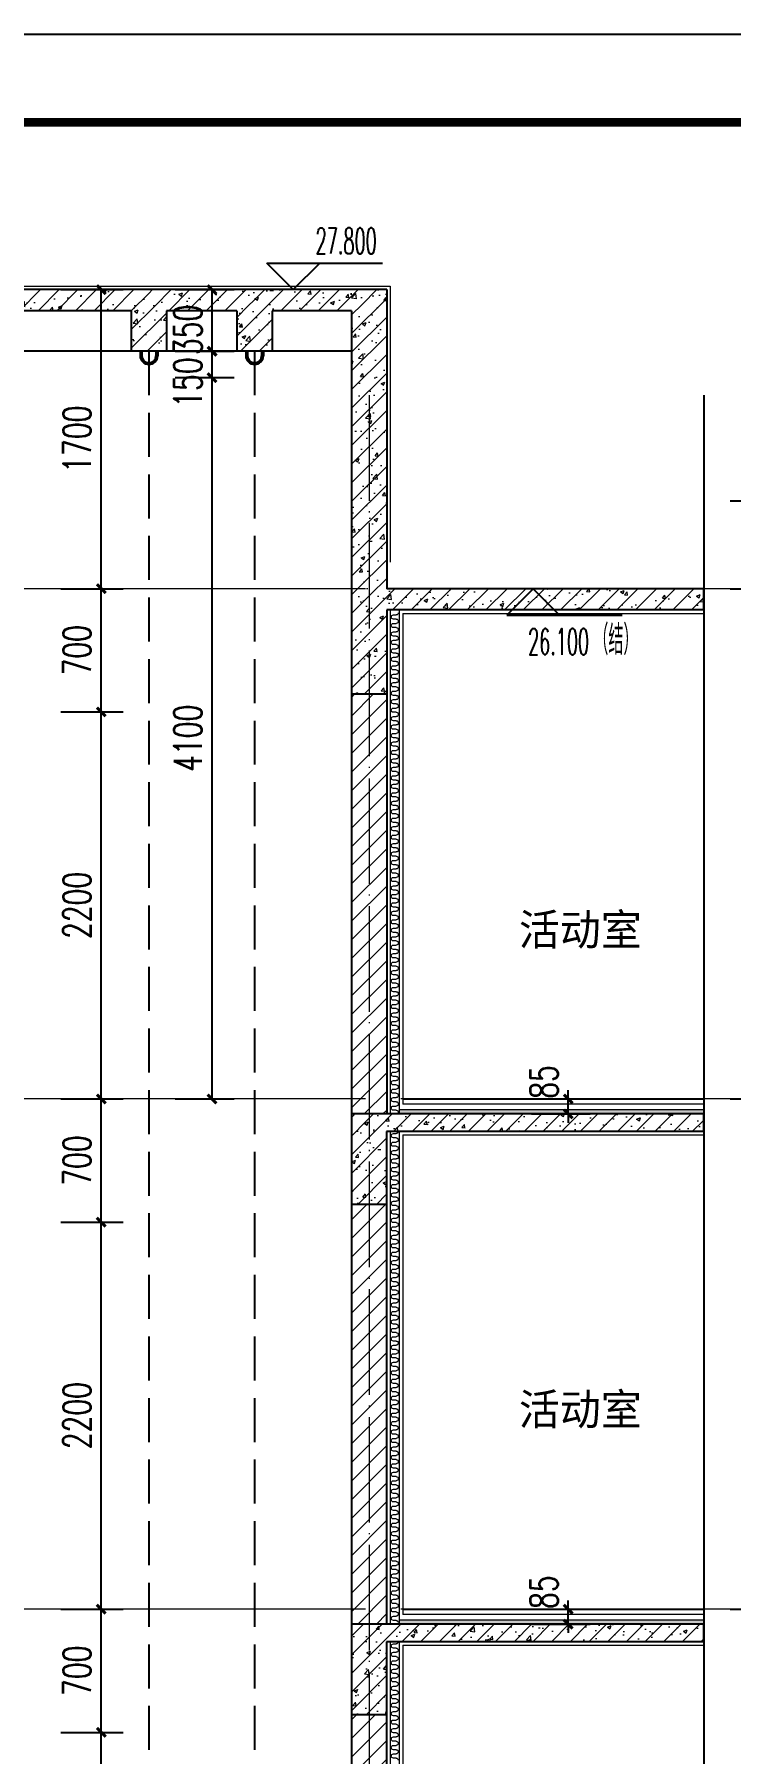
# Model space of a CAD drawing. Extents: x -1712635 to -854203, y -534641 to -21985.
# Drawn here: x -995763 to -991810, y -110464 to -100693 of the extents above; entities that cross this region are included whole.
import ezdxf

# ---------------------------------------------------------------- set-up
doc = ezdxf.new("R2010")
doc.units = 0
doc.header["$LTSCALE"] = 1000
doc.linetypes.add('DASH', pattern=[0.35, 0.25, -0.1])
doc.linetypes.add('DOTE', pattern=[2.42, 2, -0.2, 0.02, -0.2])
doc.layers.get('0').update_dxf_attribs({"linetype": 'CONTINUOUS'})
doc.layers.get('Defpoints').update_dxf_attribs({"linetype": 'CONTINUOUS'})
for name, color, linetype in [('-TK', 7, 'CONTINUOUS'), ('DIM_ELEV', 3, 'CONTINUOUS'), ('DIM_SYMB', 3, 'CONTINUOUS'), ('PUB_DIM', 3, 'CONTINUOUS'), ('PUB_TEXT', 2, 'CONTINUOUS'), ('WALL', 2, 'CONTINUOUS'), ('看线', 251, 'CONTINUOUS'), ('立面-看线', 251, 'CONTINUOUS'), ('设备', 253, 'CONTINUOUS')]:
    doc.layers.add(name, color=color, linetype=linetype)
for name, color, linetype, lineweight in [('DOTE', 19, 'DOTE', 9), ('PUB_HATCH', 8, 'CONTINUOUS', 9), ('内粉刷', 37, 'CONTINUOUS', 9), ('填充', 251, 'CONTINUOUS', 5)]:
    doc.layers.add(name, color=color, linetype=linetype, lineweight=lineweight)
doc.styles.add('_TCH_DIM', font='SIMPLEX.shx', dxfattribs={"width": 0.7, "bigfont": 'GBCBIG.shx'})
doc.styles.add('_TCH_DIM_T3', font='SIMPLEX', dxfattribs={"width": 0.705882, "bigfont": 'GBCBIG'})
doc.dimstyles.new('_TCH_ARCH&&50', dxfattribs={"dimtxt": 157.5, "dimasz": 50, "dimexe": 125, "dimexo": 150, "dimgap": 58.75, "dimtad": 1, "dimdec": 0, "dimzin": 0, "dimdsep": 46, "dimtxsty": '_TCH_DIM_T3', "dimblk": 'ARCHTICK', "dimcen": 0.09, "dimclrt": 7, "dimazin": 0, "dimtfac": 1, "dimtdec": 0, "dimtix": 1, "dimtmove": 2, "dimatfit": 3, "dimldrblk": 'ARCHTICK', "dimfxl": 0, "dimtolj": 1, "dimtzin": 0, "dimarcsym": 0})
pattern_1 = [(45, (0, 0), (-53.0330086, 53.0330086), []), (50, (0, 0), (215.178055, -18.82564), [22.5, -247.5]), (355, (0, 0), (-41.6254, 225.65764), [18, -198]), (100.4514, (17.93, -1.57), (173.552815, 206.831863), [19.122057, -210.342634]), (46.1842, (0, 60), (320.172315, -49.655704), [33.75, -371.25]), (96.6356, (26.68, 55.86), (280.39881, 292.23536), [28.68309, -315.5139]), (351.1842, (0, 60), (280.39858, 292.23558), [27, -297]), (21, (30, 45), (179.072116, -120.785667), [22.5, -247.5]), (326, (30, 45), (72.9946, 217.545014), [18, -198]), (71.4514, (44.92, 34.93), (252.06679, 96.75915), [19.122057, -210.342634]), (37.5, (0, 0), (3.6479566, 99.868156), [0, -195.6, 0, -201, 0, -198.75]), (7.5, (0, 0), (78.920861, 118.323514), [0, -114.6, 0, -191.1, 0, -75.75]), (327.5, (-66.9, 0), (160.146731, -6.7664615), [0, -75, 0, -234, 0, -310.5]), (317.5, (-96.9, 0), (174.95585, 30.031495), [0, -97.5, 0, -155.4, 0, -220.5])]
pattern_2 = [(45, (-1144926.15, -28761.14), (-53.03303, 53.03303), [])]
pattern_3 = [(45, (-1144926.15, -28814.996), (-53.03301, 53.03301), []), (50, (-1144926.15, -28815), (215.17805, -18.82564), [22.5, -247.5]), (355, (-1144926.15, -28815), (-41.6254, 225.65764), [18, -198]), (100.4514, (-1144908.22, -28816.56), (173.55281, 206.83186), [19.12206, -210.34263]), (46.1842, (-1144926.15, -28755), (320.1723, -49.6557), [33.75, -371.25]), (96.6356, (-1144899.47, -28759.13), (280.3988, 292.23536), [28.6831, -315.5139]), (351.1842, (-1144926.15, -28755), (280.3986, 292.2356), [27, -297]), (21, (-1144896.15, -28770), (179.07212, -120.78567), [22.5, -247.5]), (326, (-1144896.15, -28770), (72.9946, 217.545), [18, -198]), (71.4514, (-1144881.22, -28780.06), (252.0668, 96.75915), [19.12206, -210.34263]), (37.5, (-1144926.15, -28814.996), (3.647957, 99.868156), [0, -195.6, 0, -201, 0, -198.75]), (7.5, (-1144926.15, -28815), (78.92086, 118.323514), [0, -114.6, 0, -191.1, 0, -75.75]), (327.5, (-1144993.05, -28814.996), (160.14673, -6.76646), [0, -75, 0, -234, 0, -310.5]), (317.5, (-1145023.05, -28815), (174.95585, 30.0315), [0, -97.5, 0, -155.4, 0, -220.5])]

# ---------------------------------------------------------------- blocks, each defined once
blk = doc.blocks.new('A1')
blk.add_lwpolyline([(0, 59400), (0, 0), (84100, 0), (84100, 59400)], close=True)
at = {"const_width": 100}
blk.add_lwpolyline([(2500, 58400), (2500, 1000), (83100, 1000), (83100, 58400)], close=True, dxfattribs=at)
blk = doc.blocks.new('$LinePat$保温层')
at = {"color": 0}
for p, q in [((24, -24), (24, -56)), ((72, -56), (72, -24))]:
    blk.add_line(p, q, dxfattribs=at)
for centre, start, end in [((96, -24), 90, 180), ((0, -24), 0, 90), ((48, -56), 180, 0)]:
    blk.add_arc(centre, 24, start, end, dxfattribs=at)
blk = doc.blocks.new('BFGBFBCBVFB')
at = {"layer": 'PUB_HATCH'}
h = blk.add_hatch(dxfattribs=at)
h.set_pattern_fill('钢筋混凝土', color=256, scale=30, style=0)
h.set_pattern_definition(pattern_1)
h.paths.add_polyline_path([(898272.4, 25995), (896272.3, 25995), (896472.3, 25895), (898272.4, 25895)])
h = blk.add_hatch(dxfattribs=at)
h.set_pattern_fill('钢筋混凝土', color=256, scale=30, style=0)
h.set_pattern_definition(pattern_1)
h.paths.add_polyline_path([(896472.3, 25895), (896272.3, 25995), (896272.3, 25480), (896472.3, 25480)])
h = blk.add_hatch(dxfattribs=at)
h.set_pattern_fill('普通砖', color=256, scale=30, style=0)
h.set_pattern_definition([(45, (0, 53.85), (-53.03303, 53.03303), [])])
h.paths.add_polyline_path([(896472.3, 25480), (896272.3, 25480), (896272.3, 23095), (896472.3, 23095)])
at = {"layer": '立面-看线'}
h = blk.add_hatch(dxfattribs=at)
h.set_pattern_fill('HONEY', color=256, scale=7)
h.set_pattern_definition([(0, (93631.251, -359366.987), (16.66875, 9.623705), [11.1125, -22.225]), (120, (93631.251, -359366.987), (-16.66874801, 9.62370845), [11.1125, -22.225]), (60, (93631.251, -359366.987), (1.99e-06, 19.24741345), [-22.225, 11.1125])])
h.paths.add_polyline_path([(896543.3, 26020), (896543.3, 25995), (898272.4, 25995), (898272.4, 26020)])
at = {"layer": 'PUB_HATCH', "color": 215}
blk.add_line((896543.3, 26020), (898272.4, 26020), dxfattribs=at)
at = {"layer": 'WALL'}
for p, q in [((898272.4, 25995), (896272.3, 25995)), ((896272.3, 25995), (896272.3, 25480)), ((898272.4, 25895), (898272.4, 25995)), ((898272.4, 25895), (896472.3, 25895)), ((896472.3, 25895), (896472.3, 25480)), ((896272.3, 25480), (896272.3, 23095)), ((896472.3, 25480), (896272.3, 25480)), ((896472.3, 25480), (896472.3, 23095))]:
    blk.add_line(p, q, dxfattribs=at)
at = {"layer": '内粉刷'}
for p, q in [((896493.3, 23095), (896493.3, 25895)), ((896543.3, 25895), (896543.3, 23095)), ((896563.3, 25875), (898272.4, 25875))]:
    blk.add_line(p, q, dxfattribs=at)
for points in [[(898272.4, 26050), (896563.3, 26050)], [(896563.3, 25875), (896563.3, 23150)]]:
    blk.add_lwpolyline(points, dxfattribs=at)
at = {"layer": '看线', "color": 32}
blk.add_line((896563.3, 26080), (898272.4, 26080), dxfattribs=at)
at = {"layer": '填充', "color": 252, "xscale": -0.5013020832264923, "yscale": 0.499999999874268, "zscale": 0.4999999998742679, "rotation": 269.9999999995265}
for p in [(896538.3, 25846.8), (896538.3, 25798.7), (896538.3, 25750.6), (896538.3, 25702.5), (896538.3, 25654.3), (896538.3, 25606.2), (896538.3, 25558.1), (896538.3, 25510), (896538.3, 25461.8), (896538.3, 25413.7), (896538.3, 25365.6), (896538.3, 25317.5), (896538.3, 25269.3), (896538.3, 25221.2)]:
    blk.add_blockref('$LinePat$保温层', p, dxfattribs=at)
blk = doc.blocks.new('_ArchTick')
at = {"color": 0, "const_width": 0.35}
blk.add_lwpolyline([(-0.5, -0.5), (0.5, 0.5)], dxfattribs=at)
blk = doc.blocks.new('*D982')
at = {"layer": 'Defpoints', "color": 0}
for p in [(-993090.5, -106743.4), (-992732, -106743.4), (-993090.5, -106828.4)]:
    blk.add_point(p, dxfattribs=at)
at = {"layer": 'PUB_DIM', "color": 0, "lineweight": -2}
for p, q in [((-992732, -106743.4), (-992732, -106693.4)), ((-992940.5, -106743.4), (-992607, -106743.4)), ((-992732, -106828.4), (-992732, -106743.4)), ((-992940.5, -106828.4), (-992607, -106828.4)), ((-992732, -106828.4), (-992732, -106878.4))]:
    blk.add_line(p, q, dxfattribs=at)
at = {"layer": 'PUB_DIM', "color": 0, "lineweight": -2, "xscale": 50, "yscale": 50, "zscale": 50}
for p, rotation in [((-992732, -106743.4), 270), ((-992732, -106828.4), 90)]:
    blk.add_blockref('_ArchTick', p, dxfattribs=dict(at, rotation=rotation))
at = {"layer": 'PUB_DIM', "color": 7, "insert": (-992869.5, -106646.7), "char_height": 157.5, "attachment_point": 5, "rotation": 90, "style": '_TCH_DIM_T3'}
blk.add_mtext('\\A1;85', dxfattribs=at)
blk = doc.blocks.new('*D984')
at = {"layer": 'Defpoints', "color": 0}
for p in [(-993090.5, -109643.4), (-993090.5, -109728.4), (-992732, -109643.4)]:
    blk.add_point(p, dxfattribs=at)
at = {"layer": 'PUB_DIM', "color": 0, "lineweight": -2}
for p, q in [((-992732, -109643.4), (-992732, -109593.4)), ((-992940.5, -109643.4), (-992607, -109643.4)), ((-992940.5, -109728.4), (-992607, -109728.4)), ((-992732, -109728.4), (-992732, -109643.4)), ((-992732, -109728.4), (-992732, -109778.4))]:
    blk.add_line(p, q, dxfattribs=at)
at = {"layer": 'PUB_DIM', "color": 0, "lineweight": -2, "xscale": 50, "yscale": 50, "zscale": 50}
for p, rotation in [((-992732, -109643.4), 270), ((-992732, -109728.4), 90)]:
    blk.add_blockref('_ArchTick', p, dxfattribs=dict(at, rotation=rotation))
at = {"layer": 'PUB_DIM', "color": 7, "insert": (-992869.5, -109546.7), "char_height": 157.5, "attachment_point": 5, "rotation": 90, "style": '_TCH_DIM_T3'}
blk.add_mtext('\\A1;85', dxfattribs=at)
blk = doc.blocks.new('*D1004')
at = {"layer": 'Defpoints', "color": 0}
for p in [(-995762.8, -110343.4), (-995383.3, -110343.4), (-995762.8, -112543.4)]:
    blk.add_point(p, dxfattribs=at)
at = {"layer": 'PUB_DIM', "color": 0, "lineweight": -2}
for p, q in [((-995612.8, -110343.4), (-995258.3, -110343.4)), ((-995383.3, -112543.4), (-995383.3, -110343.4)), ((-995612.8, -112543.4), (-995258.3, -112543.4))]:
    blk.add_line(p, q, dxfattribs=at)
at = {"layer": 'PUB_DIM', "color": 0, "lineweight": -2, "xscale": 50, "yscale": 50, "zscale": 50}
for p, rotation in [((-995383.3, -110343.4), 90), ((-995383.3, -112543.4), 270)]:
    blk.add_blockref('_ArchTick', p, dxfattribs=dict(at, rotation=rotation))
at = {"layer": 'PUB_DIM', "color": 7, "insert": (-995520.8, -111443.4), "char_height": 157.5, "attachment_point": 5, "rotation": 90, "style": '_TCH_DIM_T3'}
blk.add_mtext('\\A1;2200', dxfattribs=at)
blk = doc.blocks.new('*D1005')
at = {"layer": 'Defpoints', "color": 0}
for p in [(-995762.8, -109643.4), (-995383.3, -109643.4), (-995762.8, -110343.4)]:
    blk.add_point(p, dxfattribs=at)
at = {"layer": 'PUB_DIM', "color": 0, "lineweight": -2}
for p, q in [((-995612.8, -109643.4), (-995258.3, -109643.4)), ((-995383.3, -110343.4), (-995383.3, -109643.4)), ((-995612.8, -110343.4), (-995258.3, -110343.4))]:
    blk.add_line(p, q, dxfattribs=at)
at = {"layer": 'PUB_DIM', "color": 0, "lineweight": -2, "xscale": 50, "yscale": 50, "zscale": 50}
for p, rotation in [((-995383.3, -109643.4), 90), ((-995383.3, -110343.4), 270)]:
    blk.add_blockref('_ArchTick', p, dxfattribs=dict(at, rotation=rotation))
at = {"layer": 'PUB_DIM', "color": 7, "insert": (-995520.8, -109993.4), "char_height": 157.5, "attachment_point": 5, "rotation": 90, "style": '_TCH_DIM_T3'}
blk.add_mtext('\\A1;700', dxfattribs=at)
blk = doc.blocks.new('*D1006')
at = {"layer": 'Defpoints', "color": 0}
for p in [(-995762.8, -107443.4), (-995383.3, -107443.4), (-995762.8, -109643.4)]:
    blk.add_point(p, dxfattribs=at)
at = {"layer": 'PUB_DIM', "color": 0, "lineweight": -2}
for p, q in [((-995612.8, -107443.4), (-995258.3, -107443.4)), ((-995383.3, -109643.4), (-995383.3, -107443.4)), ((-995612.8, -109643.4), (-995258.3, -109643.4))]:
    blk.add_line(p, q, dxfattribs=at)
at = {"layer": 'PUB_DIM', "color": 0, "lineweight": -2, "xscale": 50, "yscale": 50, "zscale": 50}
for p, rotation in [((-995383.3, -107443.4), 90), ((-995383.3, -109643.4), 270)]:
    blk.add_blockref('_ArchTick', p, dxfattribs=dict(at, rotation=rotation))
at = {"layer": 'PUB_DIM', "color": 7, "insert": (-995520.8, -108543.4), "char_height": 157.5, "attachment_point": 5, "rotation": 90, "style": '_TCH_DIM_T3'}
blk.add_mtext('\\A1;2200', dxfattribs=at)
blk = doc.blocks.new('*D1007')
at = {"layer": 'Defpoints', "color": 0}
for p in [(-995762.8, -106743.4), (-995383.3, -106743.4), (-995762.8, -107443.4)]:
    blk.add_point(p, dxfattribs=at)
at = {"layer": 'PUB_DIM', "color": 0, "lineweight": -2}
for p, q in [((-995612.8, -106743.4), (-995258.3, -106743.4)), ((-995383.3, -107443.4), (-995383.3, -106743.4)), ((-995612.8, -107443.4), (-995258.3, -107443.4))]:
    blk.add_line(p, q, dxfattribs=at)
at = {"layer": 'PUB_DIM', "color": 0, "lineweight": -2, "xscale": 50, "yscale": 50, "zscale": 50}
for p, rotation in [((-995383.3, -106743.4), 90), ((-995383.3, -107443.4), 270)]:
    blk.add_blockref('_ArchTick', p, dxfattribs=dict(at, rotation=rotation))
at = {"layer": 'PUB_DIM', "color": 7, "insert": (-995520.8, -107093.4), "char_height": 157.5, "attachment_point": 5, "rotation": 90, "style": '_TCH_DIM_T3'}
blk.add_mtext('\\A1;700', dxfattribs=at)
blk = doc.blocks.new('*D1008')
at = {"layer": 'Defpoints', "color": 0}
for p in [(-995762.8, -104543.4), (-995383.3, -104543.4), (-995762.8, -106743.4)]:
    blk.add_point(p, dxfattribs=at)
at = {"layer": 'PUB_DIM', "color": 0, "lineweight": -2}
for p, q in [((-995612.8, -104543.4), (-995258.3, -104543.4)), ((-995383.3, -106743.4), (-995383.3, -104543.4)), ((-995612.8, -106743.4), (-995258.3, -106743.4))]:
    blk.add_line(p, q, dxfattribs=at)
at = {"layer": 'PUB_DIM', "color": 0, "lineweight": -2, "xscale": 50, "yscale": 50, "zscale": 50}
for p, rotation in [((-995383.3, -104543.4), 90), ((-995383.3, -106743.4), 270)]:
    blk.add_blockref('_ArchTick', p, dxfattribs=dict(at, rotation=rotation))
at = {"layer": 'PUB_DIM', "color": 7, "insert": (-995520.8, -105643.4), "char_height": 157.5, "attachment_point": 5, "rotation": 90, "style": '_TCH_DIM_T3'}
blk.add_mtext('\\A1;2200', dxfattribs=at)
blk = doc.blocks.new('*D1009')
at = {"layer": 'Defpoints', "color": 0}
for p in [(-995762.8, -103843.4), (-995383.3, -103843.4), (-995762.8, -104543.4)]:
    blk.add_point(p, dxfattribs=at)
at = {"layer": 'PUB_DIM', "color": 0, "lineweight": -2}
for p, q in [((-995612.8, -103843.4), (-995258.3, -103843.4)), ((-995383.3, -104543.4), (-995383.3, -103843.4)), ((-995612.8, -104543.4), (-995258.3, -104543.4))]:
    blk.add_line(p, q, dxfattribs=at)
at = {"layer": 'PUB_DIM', "color": 0, "lineweight": -2, "xscale": 50, "yscale": 50, "zscale": 50}
for p, rotation in [((-995383.3, -103843.4), 90), ((-995383.3, -104543.4), 270)]:
    blk.add_blockref('_ArchTick', p, dxfattribs=dict(at, rotation=rotation))
at = {"layer": 'PUB_DIM', "color": 7, "insert": (-995520.8, -104193.4), "char_height": 157.5, "attachment_point": 5, "rotation": 90, "style": '_TCH_DIM_T3'}
blk.add_mtext('\\A1;700', dxfattribs=at)
blk = doc.blocks.new('*D1010')
at = {"layer": 'Defpoints', "color": 0}
for p in [(-995762.8, -102143.4), (-995383.3, -102143.4), (-995762.8, -103843.4)]:
    blk.add_point(p, dxfattribs=at)
at = {"layer": 'PUB_DIM', "color": 0, "lineweight": -2}
for p, q in [((-995612.8, -102143.4), (-995258.3, -102143.4)), ((-995383.3, -103843.4), (-995383.3, -102143.4)), ((-995612.8, -103843.4), (-995258.3, -103843.4))]:
    blk.add_line(p, q, dxfattribs=at)
at = {"layer": 'PUB_DIM', "color": 0, "lineweight": -2, "xscale": 50, "yscale": 50, "zscale": 50}
for p, rotation in [((-995383.3, -102143.4), 90), ((-995383.3, -103843.4), 270)]:
    blk.add_blockref('_ArchTick', p, dxfattribs=dict(at, rotation=rotation))
at = {"layer": 'PUB_DIM', "color": 7, "insert": (-995520.8, -102993.4), "char_height": 157.5, "attachment_point": 5, "rotation": 90, "style": '_TCH_DIM_T3'}
blk.add_mtext('\\A1;1700', dxfattribs=at)
blk = doc.blocks.new('*D1017')
at = {"layer": 'Defpoints', "color": 0}
for p in [(-995112.9, -102643.4), (-994754.4, -102643.4), (-995112.9, -106743.4)]:
    blk.add_point(p, dxfattribs=at)
at = {"layer": 'PUB_DIM', "color": 0, "lineweight": -2}
for p, q in [((-994962.9, -102643.4), (-994629.4, -102643.4)), ((-994754.4, -106743.4), (-994754.4, -102643.4)), ((-994962.9, -106743.4), (-994629.4, -106743.4))]:
    blk.add_line(p, q, dxfattribs=at)
at = {"layer": 'PUB_DIM', "color": 0, "lineweight": -2, "xscale": 50, "yscale": 50, "zscale": 50}
for p, rotation in [((-994754.4, -102643.4), 90), ((-994754.4, -106743.4), 270)]:
    blk.add_blockref('_ArchTick', p, dxfattribs=dict(at, rotation=rotation))
at = {"layer": 'PUB_DIM', "color": 7, "insert": (-994891.9, -104693.4), "char_height": 157.5, "attachment_point": 5, "rotation": 90, "style": '_TCH_DIM_T3'}
blk.add_mtext('\\A1;4100', dxfattribs=at)
blk = doc.blocks.new('*D1018')
at = {"layer": 'Defpoints', "color": 0}
for p in [(-995112.9, -102493.4), (-994754.4, -102493.4), (-995112.9, -102643.4)]:
    blk.add_point(p, dxfattribs=at)
at = {"layer": 'PUB_DIM', "color": 0, "lineweight": -2}
for p, q in [((-994962.9, -102493.4), (-994629.4, -102493.4)), ((-994754.4, -102643.4), (-994754.4, -102493.4)), ((-994962.9, -102643.4), (-994629.4, -102643.4))]:
    blk.add_line(p, q, dxfattribs=at)
at = {"layer": 'PUB_DIM', "color": 0, "lineweight": -2, "xscale": 50, "yscale": 50, "zscale": 50}
for p, rotation in [((-994754.4, -102493.4), 90), ((-994754.4, -102643.4), 270)]:
    blk.add_blockref('_ArchTick', p, dxfattribs=dict(at, rotation=rotation))
at = {"layer": 'PUB_DIM', "color": 7, "insert": (-994891.9, -102671.6), "char_height": 157.5, "attachment_point": 5, "rotation": 90, "style": '_TCH_DIM_T3'}
blk.add_mtext('\\A1;150', dxfattribs=at)
blk = doc.blocks.new('*D1019')
at = {"layer": 'Defpoints', "color": 0}
for p in [(-995112.9, -102143.4), (-994754.4, -102143.4), (-995112.9, -102493.4)]:
    blk.add_point(p, dxfattribs=at)
at = {"layer": 'PUB_DIM', "color": 0, "lineweight": -2}
for p, q in [((-994962.9, -102143.4), (-994629.4, -102143.4)), ((-994754.4, -102493.4), (-994754.4, -102143.4)), ((-994962.9, -102493.4), (-994629.4, -102493.4))]:
    blk.add_line(p, q, dxfattribs=at)
at = {"layer": 'PUB_DIM', "color": 0, "lineweight": -2, "xscale": 50, "yscale": 50, "zscale": 50}
for p, rotation in [((-994754.4, -102143.4), 90), ((-994754.4, -102493.4), 270)]:
    blk.add_blockref('_ArchTick', p, dxfattribs=dict(at, rotation=rotation))
at = {"layer": 'PUB_DIM', "color": 7, "insert": (-994891.9, -102372.3), "char_height": 157.5, "attachment_point": 5, "rotation": 90, "style": '_TCH_DIM_T3'}
blk.add_mtext('\\A1;350', dxfattribs=at)
blk = doc.blocks.new('*D1034')
at = {"layer": 'Defpoints', "color": 0}
for p in [(-991962.8, -109643.4), (-991362.8, -109643.4), (-991962.8, -112543.4)]:
    blk.add_point(p, dxfattribs=at)
at = {"layer": 'PUB_DIM', "color": 0, "lineweight": -2}
for p, q in [((-991812.8, -109643.4), (-991237.8, -109643.4)), ((-991362.8, -112543.4), (-991362.8, -109643.4)), ((-991812.8, -112543.4), (-991237.8, -112543.4))]:
    blk.add_line(p, q, dxfattribs=at)
at = {"layer": 'PUB_DIM', "color": 0, "lineweight": -2, "xscale": 50, "yscale": 50, "zscale": 50}
for p, rotation in [((-991362.8, -109643.4), 90), ((-991362.8, -112543.4), 270)]:
    blk.add_blockref('_ArchTick', p, dxfattribs=dict(at, rotation=rotation))
at = {"layer": 'PUB_DIM', "color": 7, "insert": (-991500.3, -111093.4), "char_height": 157.5, "attachment_point": 5, "rotation": 90, "style": '_TCH_DIM_T3'}
blk.add_mtext('\\A1;2900', dxfattribs=at)
blk = doc.blocks.new('*D1035')
at = {"layer": 'Defpoints', "color": 0}
for p in [(-991962.8, -106743.4), (-991362.8, -106743.4), (-991962.8, -109643.4)]:
    blk.add_point(p, dxfattribs=at)
at = {"layer": 'PUB_DIM', "color": 0, "lineweight": -2}
for p, q in [((-991812.8, -106743.4), (-991237.8, -106743.4)), ((-991362.8, -109643.4), (-991362.8, -106743.4)), ((-991812.8, -109643.4), (-991237.8, -109643.4))]:
    blk.add_line(p, q, dxfattribs=at)
at = {"layer": 'PUB_DIM', "color": 0, "lineweight": -2, "xscale": 50, "yscale": 50, "zscale": 50}
for p, rotation in [((-991362.8, -106743.4), 90), ((-991362.8, -109643.4), 270)]:
    blk.add_blockref('_ArchTick', p, dxfattribs=dict(at, rotation=rotation))
at = {"layer": 'PUB_DIM', "color": 7, "insert": (-991500.3, -108193.4), "char_height": 157.5, "attachment_point": 5, "rotation": 90, "style": '_TCH_DIM_T3'}
blk.add_mtext('\\A1;2900', dxfattribs=at)
blk = doc.blocks.new('*D1036')
at = {"layer": 'Defpoints', "color": 0}
for p in [(-991962.8, -103843.4), (-991362.8, -103843.4), (-991962.8, -106743.4)]:
    blk.add_point(p, dxfattribs=at)
at = {"layer": 'PUB_DIM', "color": 0, "lineweight": -2}
for p, q in [((-991812.8, -103843.4), (-991237.8, -103843.4)), ((-991362.8, -106743.4), (-991362.8, -103843.4)), ((-991812.8, -106743.4), (-991237.8, -106743.4))]:
    blk.add_line(p, q, dxfattribs=at)
at = {"layer": 'PUB_DIM', "color": 0, "lineweight": -2, "xscale": 50, "yscale": 50, "zscale": 50}
for p, rotation in [((-991362.8, -103843.4), 90), ((-991362.8, -106743.4), 270)]:
    blk.add_blockref('_ArchTick', p, dxfattribs=dict(at, rotation=rotation))
at = {"layer": 'PUB_DIM', "color": 7, "insert": (-991500.3, -105293.4), "char_height": 157.5, "attachment_point": 5, "rotation": 90, "style": '_TCH_DIM_T3'}
blk.add_mtext('\\A1;2900', dxfattribs=at)
blk = doc.blocks.new('*D1037')
at = {"layer": 'Defpoints', "color": 0}
for p in [(-991962.8, -103343.4), (-991362.8, -103343.4), (-991962.8, -103843.4)]:
    blk.add_point(p, dxfattribs=at)
at = {"layer": 'PUB_DIM', "color": 0, "lineweight": -2}
for p, q in [((-991812.8, -103343.4), (-991237.8, -103343.4)), ((-991362.8, -103843.4), (-991362.8, -103343.4)), ((-991812.8, -103843.4), (-991237.8, -103843.4))]:
    blk.add_line(p, q, dxfattribs=at)
at = {"layer": 'PUB_DIM', "color": 0, "lineweight": -2, "xscale": 50, "yscale": 50, "zscale": 50}
for p, rotation in [((-991362.8, -103343.4), 90), ((-991362.8, -103843.4), 270)]:
    blk.add_blockref('_ArchTick', p, dxfattribs=dict(at, rotation=rotation))
at = {"layer": 'PUB_DIM', "color": 7, "insert": (-991500.3, -103593.4), "char_height": 157.5, "attachment_point": 5, "rotation": 90, "style": '_TCH_DIM_T3'}
blk.add_mtext('\\A1;500', dxfattribs=at)

msp = doc.modelspace()

# ---------------------------------------------------------------- hatches: boundary and pattern name
at = {"layer": 'PUB_HATCH'}
h = msp.add_hatch(dxfattribs=at)
h.set_pattern_fill('钢筋混凝土', color=256, scale=30, style=0)
h.set_pattern_definition(pattern_3)
h.paths.add_polyline_path([(-995112.85, -102223.41), (-995112.85, -102143.41), (-996062.82, -102143.41), (-995862.82, -102263.41), (-995212.85, -102263.41)])
h = msp.add_hatch(dxfattribs=at)
h.set_pattern_fill('钢筋混凝土', color=256, scale=30, style=0)
h.set_pattern_definition(pattern_3)
h.paths.add_polyline_path([(-994512.87, -102223.41), (-994512.87, -102143.41), (-995112.85, -102143.41), (-995112.85, -102223.41), (-995012.85, -102263.41), (-994612.87, -102263.41)])
h = msp.add_hatch(dxfattribs=at)
h.set_pattern_fill('钢筋混凝土', color=256, scale=30, style=0)
h.set_pattern_definition(pattern_3)
h.paths.add_polyline_path([(-993962.84, -102263.41), (-993762.84, -102143.41), (-994512.87, -102143.41), (-994512.87, -102223.41), (-994412.87, -102263.41)])
h = msp.add_hatch(dxfattribs=at)
h.set_pattern_fill('钢筋混凝土', color=256, scale=30, style=0)
h.set_pattern_definition(pattern_3)
h.paths.add_polyline_path([(-993762.84, -102143.41), (-993962.84, -102263.41), (-993962.83, -103843.41), (-993829.5, -103883.41), (-993762.83, -103843.41)])
h = msp.add_hatch(dxfattribs=at)
h.set_pattern_fill('钢筋混凝土', color=256, scale=30, style=0)
h.set_pattern_definition(pattern_3)
h.paths.add_polyline_path([(-995112.85, -102223.41), (-995212.85, -102263.41), (-995212.85, -102493.41), (-995012.85, -102493.41), (-995012.85, -102263.41)])
h = msp.add_hatch(dxfattribs=at)
h.set_pattern_fill('钢筋混凝土', color=256, scale=30, style=0)
h.set_pattern_definition(pattern_3)
h.paths.add_polyline_path([(-994512.87, -102223.41), (-994612.87, -102263.41), (-994612.87, -102493.41), (-994412.87, -102493.41), (-994412.87, -102263.41)])
h = msp.add_hatch(dxfattribs=at)
h.set_pattern_fill('钢筋混凝土', color=256, scale=30, style=0)
h.set_pattern_definition(pattern_3)
h.paths.add_polyline_path([(-993829.5, -103883.41), (-993962.83, -103843.41), (-993962.83, -104443.39), (-993762.83, -104443.39), (-993762.83, -103963.41)])
h = msp.add_hatch(dxfattribs=at)
h.set_pattern_fill('钢筋混凝土', color=256, scale=30, style=0)
h.set_pattern_definition(pattern_3)
h.paths.add_polyline_path([(-991962.75, -103843.41), (-993762.83, -103843.41), (-993829.5, -103883.41), (-993762.83, -103963.41), (-991962.75, -103963.41)])
h = msp.add_hatch(dxfattribs=at)
h.set_pattern_fill('普通砖', color=256, scale=30, style=0)
h.set_pattern_definition(pattern_2)
h.paths.add_polyline_path([(-993762.83, -104443.39), (-993962.83, -104443.39), (-993962.83, -106828.24), (-993762.83, -106828.24)])
h = msp.add_hatch(dxfattribs=at)
h.set_pattern_fill('钢筋混凝土', color=256, scale=30, style=0)
h.set_pattern_definition(pattern_3)
h.paths.add_polyline_path([(-991962.8, -106828.24), (-993962.89, -106828.24), (-993762.89, -106928.24), (-991962.8, -106928.24)])
h = msp.add_hatch(dxfattribs=at)
h.set_pattern_fill('钢筋混凝土', color=256, scale=30, style=0)
h.set_pattern_definition(pattern_3)
h.paths.add_polyline_path([(-993762.89, -106928.24), (-993962.89, -106828.24), (-993962.89, -107343.24), (-993762.89, -107343.24)])
h = msp.add_hatch(dxfattribs=at)
h.set_pattern_fill('普通砖', color=256, scale=30, style=0)
h.set_pattern_definition(pattern_2)
h.paths.add_polyline_path([(-993762.89, -107343.24), (-993962.89, -107343.24), (-993962.88, -109728.24), (-993762.88, -109728.24)])
at = {"layer": '立面-看线'}
h = msp.add_hatch(dxfattribs=at)
h.set_pattern_fill('HONEY', color=256, scale=7)
h.set_pattern_definition([(0, (-1796603.975, -492190.19), (16.66875, 9.623705), [11.1125, -22.225]), (120, (-1796603.975, -492190.19), (-16.66874801, 9.62370845), [11.1125, -22.225]), (60, (-1796603.975, -492190.19), (1.99e-06, 19.24741345), [-22.225, 11.1125])])
h.paths.add_polyline_path([(-993691.9, -106803.24), (-993691.9, -106828.24), (-991962.8, -106828.24), (-991962.8, -106803.24)])

# ---------------------------------------------------------------- linework, layer by layer
at = {"layer": 'DIM_ELEV'}
for p, q in [((-994293.11, -102143.43), (-994443.11, -101993.43)), ((-994443.11, -101993.43), (-993787.11, -101993.43)), ((-994293.11, -102143.43), (-994143.11, -101993.43))]:
    msp.add_line(p, q, dxfattribs=at)
at = {"layer": 'DIM_ELEV', "color": 3}
for p, q in [((-992930.95, -103843.41), (-993080.95, -103993.41)), ((-992930.95, -103843.41), (-992780.95, -103993.41)), ((-993080.95, -103993.41), (-992424.95, -103993.41))]:
    msp.add_line(p, q, dxfattribs=at)
at = {"layer": 'DIM_SYMB'}
msp.add_lwpolyline([(-991962.77, -102743.41), (-991962.77, -114746.55), (-991857.77, -114784.77), (-992067.77, -114821.8), (-991962.77, -114859.05), (-991962.77, -126862.19)], dxfattribs=at)
at = {"layer": 'DOTE', "linetype": 'DOTE', "ltscale": 0.3}
msp.add_line((-993862.84, -102743.41), (-993862.82, -127643.41), dxfattribs=at)
at = {"layer": 'DOTE', "linetype": 'DOTE'}
for p, q in [((-991462.77, -103843.41), (-1006939.83, -103843.41)), ((-991462.77, -106743.41), (-1006939.83, -106743.41)), ((-991462.77, -109643.41), (-1006939.83, -109643.41))]:
    msp.add_line(p, q, dxfattribs=at)
at = {"layer": 'PUB_HATCH', "color": 215}
msp.add_line((-993691.9, -106803.24), (-991962.8, -106803.24), dxfattribs=at)
at = {"layer": 'WALL'}
for p, q in [((-995112.85, -102143.41), (-996062.82, -102143.41)), ((-994512.87, -102143.41), (-995112.85, -102143.41)), ((-993762.84, -102143.41), (-994512.87, -102143.41)), ((-993762.84, -102143.41), (-993762.83, -103843.41)), ((-995212.85, -102263.41), (-995862.82, -102263.41)), ((-995212.85, -102263.41), (-995212.85, -102493.41)), ((-995012.85, -102263.41), (-995012.85, -102493.41)), ((-994612.87, -102263.41), (-995012.85, -102263.41)), ((-994612.87, -102263.41), (-994612.87, -102493.41)), ((-993962.84, -102263.41), (-994412.87, -102263.41)), ((-994412.87, -102263.41), (-994412.87, -102493.41)), ((-993962.84, -102263.41), (-993962.83, -103843.41)), ((-995012.85, -102493.41), (-995212.85, -102493.41)), ((-994412.87, -102493.41), (-994612.87, -102493.41)), ((-993962.83, -103843.41), (-993962.83, -104443.39)), ((-991962.75, -103843.41), (-993762.83, -103843.41)), ((-991962.75, -103963.41), (-991962.75, -103843.41)), ((-991962.75, -103963.41), (-993762.83, -103963.41)), ((-993762.83, -103963.41), (-993762.83, -104443.39)), ((-993962.83, -104443.39), (-993962.83, -106828.24)), ((-993762.83, -104443.39), (-993962.83, -104443.39)), ((-993762.83, -104443.39), (-993762.83, -106828.24)), ((-991962.8, -106828.24), (-993962.89, -106828.24)), ((-993962.89, -106828.24), (-993962.89, -107343.24)), ((-991962.8, -106928.24), (-991962.8, -106828.24)), ((-991962.8, -106928.24), (-993762.89, -106928.24)), ((-993762.89, -106928.24), (-993762.89, -107343.24)), ((-993962.89, -107343.24), (-993962.88, -109728.24)), ((-993762.89, -107343.24), (-993962.89, -107343.24)), ((-993762.89, -107343.24), (-993762.88, -109728.24)), ((-993762.88, -109728.24), (-993962.88, -109728.24))]:
    msp.add_line(p, q, dxfattribs=at)
at = {"layer": '内粉刷'}
for p, q in [((-993741.85, -106828.35), (-993741.85, -103963.41)), ((-993691.85, -103963.41), (-993691.85, -106828.35)), ((-993671.85, -103983.41), (-991962.75, -103983.41)), ((-993741.9, -109728.2), (-993741.9, -106928.24)), ((-993691.9, -106928.24), (-993691.9, -109728.2)), ((-993671.9, -106948.24), (-991962.8, -106948.24))]:
    msp.add_line(p, q, dxfattribs=at)
for points in [[(-996082.83, -103693.42), (-996082.82, -102123.41), (-993742.84, -102123.41), (-993742.85, -103693.42)], [(-993671.85, -103983.41), (-993671.85, -106773.39)], [(-991962.8, -106773.24), (-993671.9, -106773.24)], [(-993671.9, -106948.24), (-993671.9, -109673.24)]]:
    msp.add_lwpolyline(points, dxfattribs=at)
at = {"layer": '看线'}
msp.add_line((-993962.84, -102493.41), (-995862.83, -102493.38), dxfattribs=at)
at = {"layer": '看线', "color": 32}
msp.add_line((-993671.9, -106743.24), (-991962.8, -106743.24), dxfattribs=at)
at = {"layer": '设备', "color": 206}
for p, q in [((-995162.85, -102493.41), (-995162.85, -102519)), ((-995152.85, -102493.41), (-995152.85, -102519)), ((-995072.85, -102493.41), (-995072.85, -102519)), ((-995062.85, -102493.41), (-995062.85, -102519)), ((-994562.87, -102493.41), (-994562.87, -102519)), ((-994552.87, -102493.41), (-994552.87, -102519)), ((-994472.87, -102493.41), (-994472.87, -102519)), ((-994462.87, -102493.41), (-994462.87, -102519))]:
    msp.add_line(p, q, dxfattribs=at)
at = {"layer": '设备', "color": 206, "linetype": 'DASH'}
for p, q in [((-995112.85, -102493.41), (-995112.85, -127443.41)), ((-994512.54, -102493.4), (-994512.85, -127443.66))]:
    msp.add_line(p, q, dxfattribs=at)
at = {"layer": '设备', "color": 206}
for centre, radius in [((-995112.85, -102519), 50), ((-995112.85, -102519), 40), ((-994512.87, -102519), 50), ((-994512.87, -102519), 40)]:
    msp.add_arc(centre, radius, 180.000013, 0.000013, dxfattribs=at)

# ---------------------------------------------------------------- block references
at = {"layer": '-TK', "xscale": 0.5, "yscale": 0.5, "zscale": 0.5}
msp.add_blockref('A1', (-1029287.77, -130392.79), dxfattribs=at)
msp.add_blockref('BFGBFBCBVFB', (-1890235.23, -135723.2))
at = {"layer": '填充', "color": 252, "xscale": -0.5013020832264923, "yscale": 0.499999999874268, "zscale": 0.4999999998742679, "rotation": 269.9999999995265}
for p in [(-993696.85, -104028.39), (-993696.85, -104076.52), (-993696.85, -104124.64), (-993696.85, -104172.77), (-993696.85, -104220.89), (-993696.85, -104269.02), (-993696.85, -104317.14), (-993696.85, -104365.27), (-993696.85, -104413.39), (-993696.85, -104461.52), (-993696.85, -104509.64), (-993696.85, -104557.77), (-993696.85, -104605.89), (-993696.85, -104654.02), (-993696.85, -104702.14), (-993696.85, -104750.27), (-993696.85, -104798.39), (-993696.85, -104846.52), (-993696.85, -104894.64), (-993696.85, -104942.77), (-993696.85, -104990.89), (-993696.85, -105039.02), (-993696.85, -105087.14), (-993696.85, -105135.27), (-993696.85, -105183.39), (-993696.85, -105231.52), (-993696.85, -105279.64), (-993696.85, -105327.77), (-993696.85, -105375.89), (-993696.85, -105424.02), (-993696.85, -105472.14), (-993696.85, -105520.27), (-993696.85, -105568.39), (-993696.85, -105616.52), (-993696.85, -105664.64), (-993696.85, -105712.77), (-993696.85, -105760.89), (-993696.85, -105809.02), (-993696.85, -105857.14), (-993696.85, -105905.27), (-993696.85, -105953.39), (-993696.85, -106001.52), (-993696.85, -106049.64), (-993696.85, -106097.77), (-993696.85, -106145.89), (-993696.85, -106194.02), (-993696.85, -106242.14), (-993696.85, -106290.27), (-993696.85, -106338.39), (-993696.85, -106386.52), (-993696.85, -106434.64), (-993696.85, -106482.77), (-993696.85, -106530.89), (-993696.85, -106579.02), (-993696.85, -106627.14), (-993696.85, -106675.27), (-993696.85, -106723.39), (-993696.85, -106771.52), (-993696.85, -106819.64), (-993696.9, -106976.36), (-993696.9, -107024.49), (-993696.9, -107072.61), (-993696.9, -107120.74), (-993696.9, -107168.86), (-993696.9, -107216.99), (-993696.9, -107265.11), (-993696.9, -107313.24), (-993696.9, -107361.36), (-993696.9, -107409.49), (-993696.9, -107457.61), (-993696.9, -107505.74), (-993696.9, -107553.86), (-993696.9, -107601.99), (-993696.9, -107650.11), (-993696.9, -107698.24), (-993696.9, -107746.36), (-993696.9, -107794.49), (-993696.9, -107842.61), (-993696.9, -107890.74), (-993696.9, -107938.86), (-993696.9, -107986.99), (-993696.9, -108035.11), (-993696.9, -108083.24), (-993696.9, -108131.36), (-993696.9, -108179.49), (-993696.9, -108227.61), (-993696.9, -108275.74), (-993696.9, -108323.86), (-993696.9, -108371.99), (-993696.9, -108420.11), (-993696.9, -108468.24), (-993696.9, -108516.36), (-993696.9, -108564.49), (-993696.9, -108612.61), (-993696.9, -108660.74), (-993696.9, -108708.86), (-993696.9, -108756.99), (-993696.9, -108805.11), (-993696.9, -108853.24), (-993696.9, -108901.36), (-993696.9, -108949.49), (-993696.9, -108997.61), (-993696.9, -109045.74), (-993696.9, -109093.86), (-993696.9, -109141.99), (-993696.9, -109190.11), (-993696.9, -109238.24), (-993696.9, -109286.36), (-993696.9, -109334.49), (-993696.9, -109382.61), (-993696.9, -109430.74), (-993696.9, -109478.86), (-993696.9, -109526.99), (-993696.9, -109575.11), (-993696.9, -109623.24), (-993696.9, -109671.36), (-993696.9, -109719.49)]:
    msp.add_blockref('$LinePat$保温层', p, dxfattribs=at)

# ---------------------------------------------------------------- texts
at = {"layer": 'DIM_ELEV', "color": 7, "style": '_TCH_DIM'}
for s, height, width, p in [('（结）', 168.794, 0.7, (-992589.06, -104218.46)), ('26.100', 148.75, 0.494118, (-992960.06, -104218.46))]:
    msp.add_text(s, height=height, dxfattribs=dict(at, width=width)).set_placement(p)
at = {"layer": 'PUB_TEXT', "style": '_TCH_DIM', "width": 0.494118}
msp.add_text('27.800', height=148.75, dxfattribs=at).set_placement((-994166.11, -101940.93))
at = {"layer": 'PUB_TEXT'}
for p in [(-993011.97, -105870.37), (-993011.97, -108596.83)]:
    msp.add_text('活动室', height=178.723, dxfattribs=at).set_placement(p)

# ---------------------------------------------------------------- dimensions: what is measured, and where the dimension line sits
at = {"layer": 'PUB_DIM'}
for p1, p2, distance, picture, middle in [((-995762.79, -103843.41), (-995762.79, -102143.41), -379.54, '*D1010', (-995520.75, -102993.41)), ((-995112.85, -106743.41), (-995112.85, -102643.41), -358.41, '*D1017', (-994891.95, -104693.41)), ((-991962.77, -103843.41), (-991962.77, -103343.41), -600, '*D1037', (-991500.27, -103593.41)), ((-995762.79, -104543.38), (-995762.79, -103843.41), -379.54, '*D1009', (-995520.75, -104193.39)), ((-991962.77, -106743.41), (-991962.77, -103843.41), -600, '*D1036', (-991500.27, -105293.41)), ((-995762.79, -106743.41), (-995762.79, -104543.38), -379.54, '*D1008', (-995520.75, -105643.39)), ((-995762.79, -107443.38), (-995762.79, -106743.41), -379.54, '*D1007', (-995520.75, -107093.39)), ((-991962.77, -109643.41), (-991962.77, -106743.41), -600, '*D1035', (-991500.27, -108193.41)), ((-995762.79, -109643.38), (-995762.79, -107443.38), -379.54, '*D1006', (-995520.75, -108543.38)), ((-995762.79, -110343.38), (-995762.79, -109643.38), -379.54, '*D1005', (-995520.75, -109993.38)), ((-991962.77, -112543.41), (-991962.77, -109643.41), -600, '*D1034', (-991500.27, -111093.41)), ((-995762.79, -112543.41), (-995762.79, -110343.38), -379.54, '*D1004', (-995520.75, -111443.39))]:
    dim = msp.add_aligned_dim(p1=p1, p2=p2, distance=distance, dimstyle='_TCH_ARCH&&50', dxfattribs=at)
    dim.commit()
    dim.dimension.update_dxf_attribs({"geometry": picture, "text_midpoint": middle})
for base, p1, p2, picture, middle in [((-994754.45, -102143.41), (-995112.85, -102493.41), (-995112.85, -102143.41), '*D1019', (-994891.95, -102372.32)), ((-994754.45, -102493.41), (-995112.85, -102643.41), (-995112.85, -102493.41), '*D1018', (-994891.95, -102671.61)), ((-992732.05, -106743.41), (-993090.45, -106828.39), (-993090.45, -106743.41), '*D982', (-992869.55, -106646.71)), ((-992732.05, -109643.41), (-993090.45, -109728.39), (-993090.45, -109643.41), '*D984', (-992869.55, -109546.71))]:
    dim = msp.add_linear_dim(base=base, p1=p1, p2=p2, angle=90, dimstyle='_TCH_ARCH&&50', dxfattribs=at)
    dim.commit()
    dim.dimension.update_dxf_attribs({"geometry": picture, "text_midpoint": middle, "dimtype": 161})

doc.saveas('drawing.dxf')
